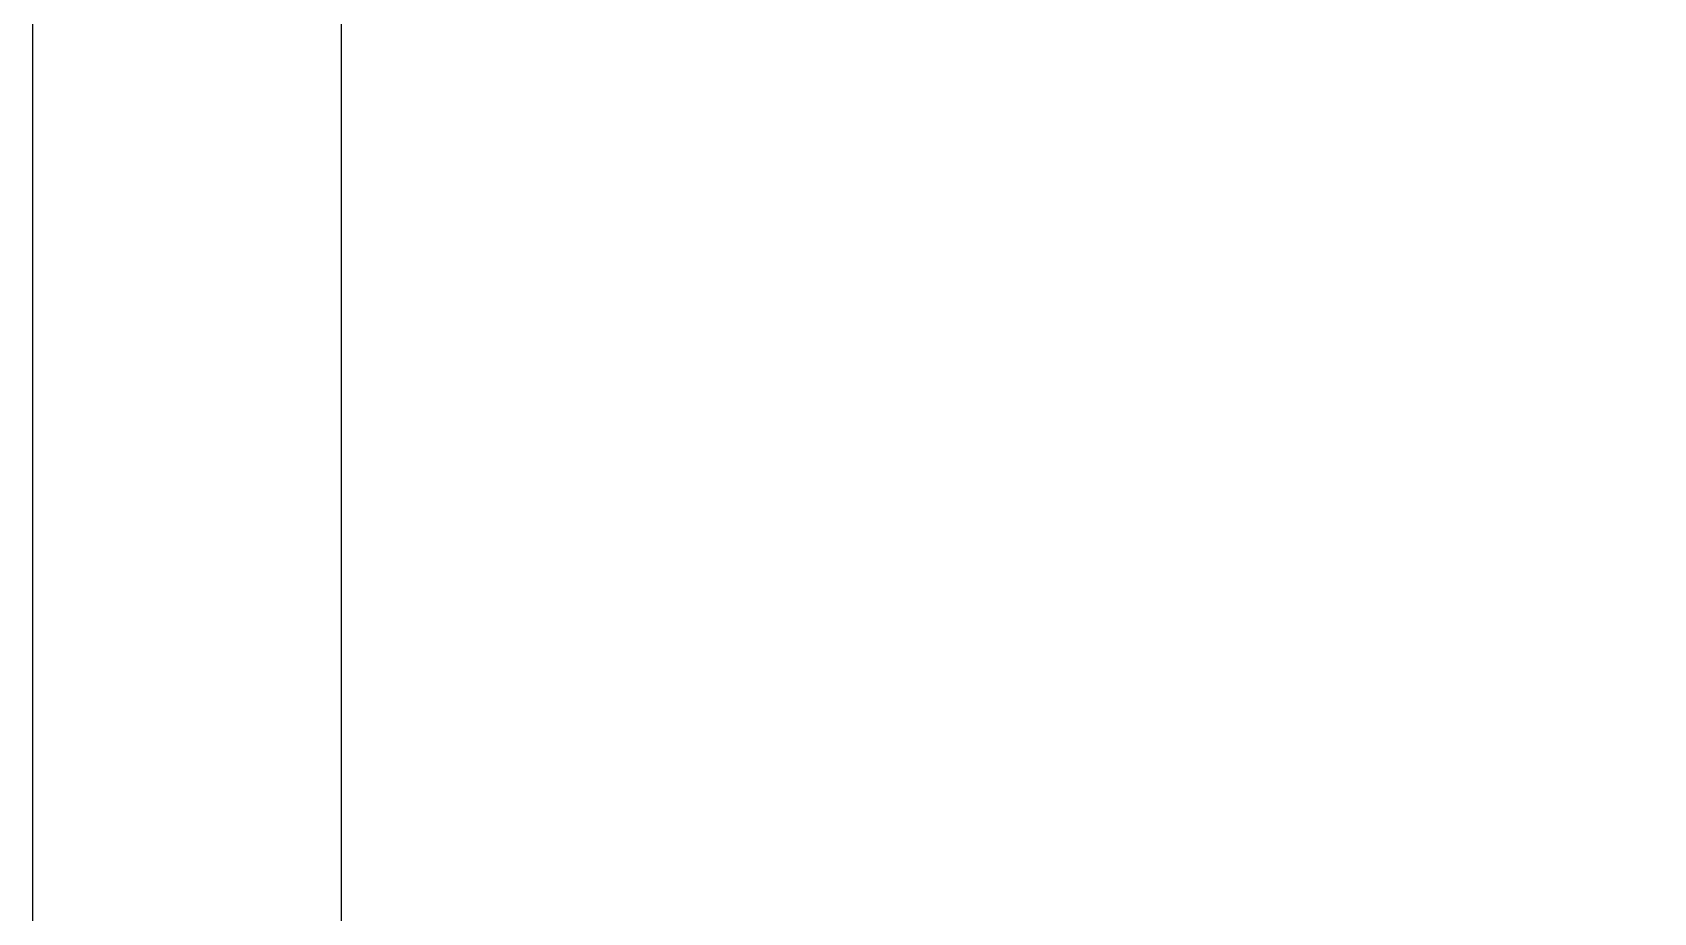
# Model space of a CAD drawing. Header units: millimetres. Extents: x 41890028 to 44740435, y 21258419 to 23626306.
# Drawn here: x 42867170 to 42919670, y 21304162 to 21332669 of the extents above; entities that cross this region are included whole.
import ezdxf
from ezdxf.enums import TextEntityAlignment as Align

# ---------------------------------------------------------------- set-up
doc = ezdxf.new("R2010")
doc.units = ezdxf.units.MM
doc.layers.add('ГЛ_Штамп_РамкаВнеш', color=6, linetype='Continuous', plot=False)
doc.layers.add('ГЛ_Штамп_РамкаВнутр', color=7, linetype='Continuous')
doc.layers.add('ГЛ_Штамп_Текст', color=7, linetype='Continuous')
doc.styles.add('ГеологияШтамп', font='times.ttf')

# ---------------------------------------------------------------- blocks, each defined once
blk = doc.blocks.new('*U58')
at = {"layer": 'ГЛ_Штамп_РамкаВнеш'}
blk.add_lwpolyline([(0, 0), (210, 0), (210, 297), (0, 297)], close=True, dxfattribs=at)
at = {"layer": 'ГЛ_Штамп_РамкаВнутр'}
blk.add_lwpolyline([(20, 5), (205, 5), (205, 292), (20, 292)], close=True, dxfattribs=at)
at = {"layer": 'ГЛ_Штамп_Текст', "style": 'ГеологияШтамп', "flags": 8}
for tag, p in [('Приложение', (191.67, 288.5)), ('Лист', (205, 288.5))]:
    blk.add_attdef(tag, text='', height=3, dxfattribs=at).set_placement(p, align=Align.MIDDLE_RIGHT)

msp = doc.modelspace()

# ---------------------------------------------------------------- block references
at = {"xscale": 500, "yscale": 500, "zscale": 500}
msp.add_blockref('*U58', (42867170.445, 21258419.467), dxfattribs=at)

doc.saveas('drawing.dxf')
